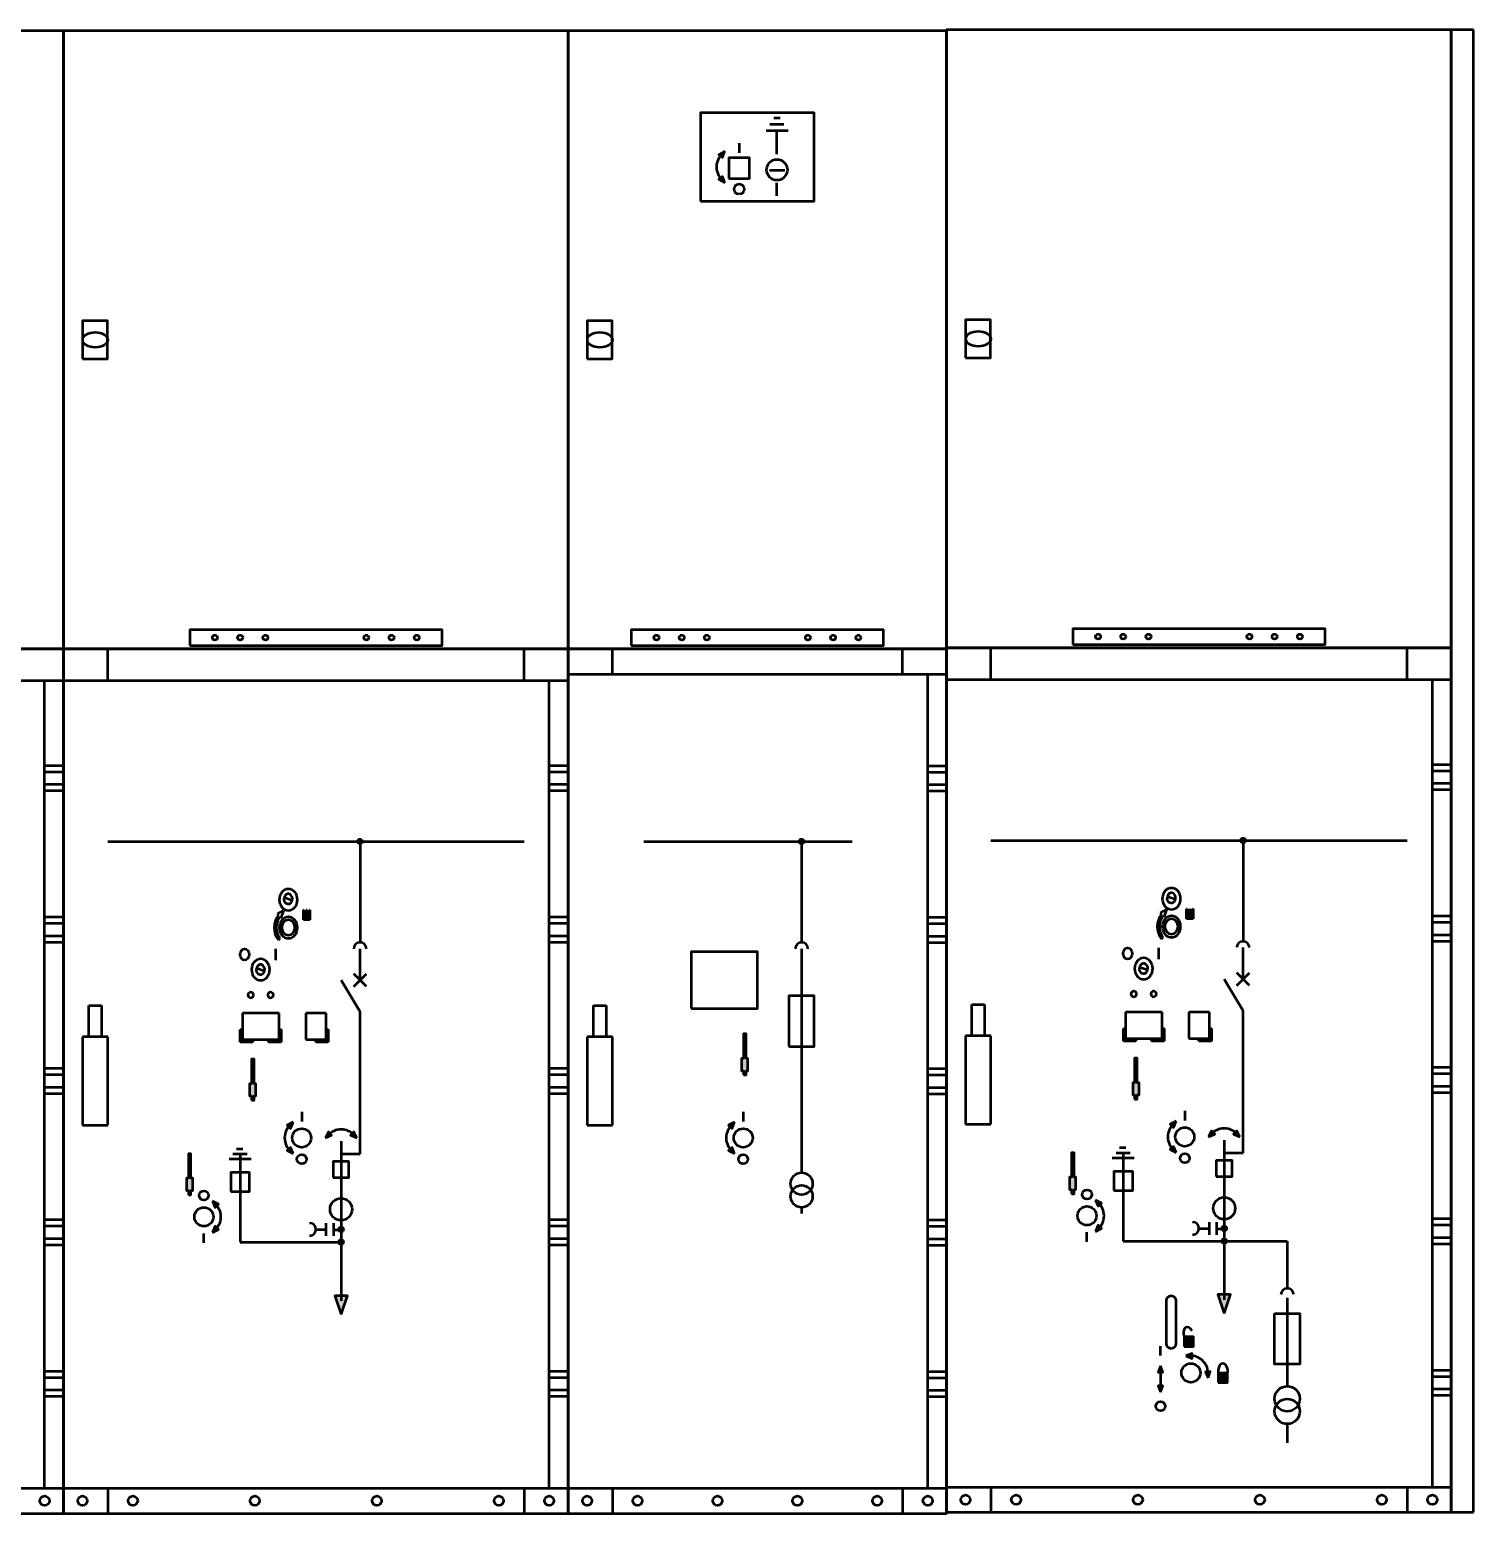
# Model space of a CAD drawing. Header units: millimetres. Extents: x 29247 to 64688, y 20262 to 44025.
# Drawn here: x 38459 to 40748, y 25884 to 28235 of the extents above; entities that cross this region are included whole.
import ezdxf

# ---------------------------------------------------------------- set-up
doc = ezdxf.new("R2010")
doc.units = ezdxf.units.MM
doc.layers.add('ROZVADĚČ VN', color=5, linetype='Continuous', lineweight=50)

msp = doc.modelspace()

# ---------------------------------------------------------------- hatches: boundary and pattern name
at = {"layer": 'ROZVADĚČ VN'}
for points in [[(39551.6, 28037.6), (39557.1, 28032.6), (39561.1, 28042.5)], [(39561.1, 27992.6), (39557.1, 28002.5), (39551.6, 27997.5)], [(39590.7, 26578.6), (39594.7, 26578.6), (39594.7, 26585.1), (39597.7, 26585.1), (39597.7, 26604.6), (39594.7, 26604.6), (39594.7, 26643.6), (39590.7, 26643.6), (39590.7, 26604.6), (39587.7, 26604.6), (39587.7, 26585.1), (39590.7, 26585.1)], [(38807.7, 26564.6), (38807.7, 26545.1), (38810.7, 26545.1), (38810.7, 26538.6), (38814.7, 26538.6), (38814.7, 26545.1), (38817.7, 26545.1), (38817.7, 26564.6), (38814.7, 26564.6), (38814.7, 26603.6), (38810.7, 26603.6), (38810.7, 26564.6)], [(40207.7, 26566.2), (40207.7, 26546.7), (40210.7, 26546.7), (40210.7, 26540.2), (40214.7, 26540.2), (40214.7, 26546.7), (40217.7, 26546.7), (40217.7, 26566.2), (40214.7, 26566.2), (40214.7, 26605.2), (40210.7, 26605.2), (40210.7, 26566.2)], [(38867.1, 26498.7), (38872.6, 26493.6), (38876.6, 26503.6)], [(39567.1, 26498.7), (39572.6, 26493.6), (39576.6, 26503.6)], [(40267.1, 26500.3), (40272.6, 26495.2), (40276.6, 26505.1)], [(38927.8, 26478.8), (38932.6, 26488.4), (38937.7, 26482.8)], [(38967.7, 26482.8), (38977.6, 26478.8), (38972.8, 26488.4)], [(40327.8, 26480.4), (40332.6, 26489.9), (40337.7, 26484.4)], [(40367.7, 26484.4), (40377.6, 26480.4), (40372.8, 26489.9)], [(38876.6, 26453.7), (38872.6, 26463.6), (38867.1, 26458.5)], [(39576.6, 26453.7), (39572.6, 26463.6), (39567.1, 26458.5)], [(40276.6, 26455.3), (40272.6, 26465.2), (40267.1, 26460.1)], [(38710.7, 26388.6), (38714.7, 26388.6), (38714.7, 26395.1), (38717.7, 26395.1), (38717.7, 26414.6), (38714.7, 26414.6), (38714.7, 26453.6), (38710.7, 26453.6), (38710.7, 26414.6), (38707.7, 26414.6), (38707.7, 26395.1), (38710.7, 26395.1)], [(40110.7, 26390.2), (40114.7, 26390.2), (40114.7, 26396.7), (40117.7, 26396.7), (40117.7, 26416.2), (40114.7, 26416.2), (40114.7, 26455.2), (40110.7, 26455.2), (40110.7, 26416.2), (40107.7, 26416.2), (40107.7, 26396.7), (40110.7, 26396.7)], [(38748.8, 26378.6), (38752.8, 26368.6), (38758.3, 26373.7)], [(40148.8, 26380.1), (40152.8, 26370.2), (40158.3, 26375.3)], [(38748.8, 26328.7), (38752.8, 26338.6), (38758.3, 26333.5)], [(40148.8, 26330.3), (40152.8, 26340.2), (40158.3, 26335.1)], [(38942.7, 26228.6), (38952.7, 26198.6), (38962.7, 26228.6)], [(40342.7, 26230.2), (40352.7, 26200.2), (40362.7, 26230.2)], [(40289.2, 26148.2), (40289.2, 26163.2), (40304.2, 26163.2), (40304.2, 26148.2)], [(40291.9, 26133.4), (40301.7, 26129.2), (40302.1, 26136.7)], [(40248, 26107.3), (40251.7, 26117.3), (40255.5, 26107.3)], [(40323, 26108), (40327.2, 26098.2), (40330.5, 26108.3)], [(40343.2, 26090.9), (40343.2, 26105.9), (40358.2, 26105.9), (40358.2, 26090.9)], [(40248, 26085.9), (40251.7, 26075.9), (40255.5, 26085.9)]]:
    msp.add_hatch(color=256, dxfattribs=at).paths.add_polyline_path(points)
h = msp.add_hatch(color=256, dxfattribs=at)
edge = h.paths.add_edge_path()
edge.add_ellipse((38982.7, 26948.6), major_axis=(3.75, 0), ratio=1, start_angle=0, end_angle=360)
h = msp.add_hatch(color=256, dxfattribs=at)
edge = h.paths.add_edge_path()
edge.add_ellipse((39682.7, 26948.6), major_axis=(3.75, 0), ratio=1, start_angle=0, end_angle=360)
h = msp.add_hatch(color=256, dxfattribs=at)
edge = h.paths.add_edge_path()
edge.add_ellipse((40382.7, 26950.2), major_axis=(3.75, 0), ratio=1, start_angle=0, end_angle=360)
h = msp.add_hatch(color=256, dxfattribs=at)
edge = h.paths.add_edge_path()
edge.add_arc((40382.7, 26855.2), 0, 0, 360)
h = msp.add_hatch(color=256, dxfattribs=at)
edge = h.paths.add_edge_path()
edge.add_arc((40547.1, 26855.2), 0, 0, 360)
h = msp.add_hatch(color=256, dxfattribs=at)
edge = h.paths.add_edge_path()
edge.add_arc((38982.7, 26853.6), 0, 0, 360)
h = msp.add_hatch(color=256, dxfattribs=at)
edge = h.paths.add_edge_path()
edge.add_arc((39147.1, 26853.6), 0, 0, 360)
h = msp.add_hatch(color=256, dxfattribs=at)
edge = h.paths.add_edge_path()
edge.add_arc((38952.7, 26479.6), 0, 0, 360)
h = msp.add_hatch(color=256, dxfattribs=at)
edge = h.paths.add_edge_path()
edge.add_arc((40352.7, 26481.2), 0, 0, 360)
h = msp.add_hatch(color=256, dxfattribs=at)
edge = h.paths.add_edge_path()
edge.add_ellipse((40352.7, 26335.2), major_axis=(3.75, 0), ratio=1, start_angle=0, end_angle=360)
h = msp.add_hatch(color=256, dxfattribs=at)
edge = h.paths.add_edge_path()
edge.add_arc((38952.7, 26333.6), 3.75, 0, 360)
h = msp.add_hatch(color=256, dxfattribs=at)
edge = h.paths.add_edge_path()
edge.add_ellipse((38952.7, 26313.6), major_axis=(3.75, 0), ratio=1, start_angle=0, end_angle=360)
h = msp.add_hatch(color=256, dxfattribs=at)
edge = h.paths.add_edge_path()
edge.add_arc((39147.1, 26333.6), 0, 0, 360)
h = msp.add_hatch(color=256, dxfattribs=at)
edge = h.paths.add_edge_path()
edge.add_ellipse((40352.7, 26315.2), major_axis=(3.75, 0), ratio=1, start_angle=0, end_angle=360)
h = msp.add_hatch(color=256, dxfattribs=at)
edge = h.paths.add_edge_path()
edge.add_arc((40521.7, 26315.2), 0, 0, 360)
h = msp.add_hatch(color=256, dxfattribs=at)
edge = h.paths.add_edge_path()
edge.add_arc((40547.1, 26335.2), 0, 0, 360)
h = msp.add_hatch(color=256, dxfattribs=at)
edge = h.paths.add_edge_path()
edge.add_arc((38952.7, 26291.6), 0, 0, 360)
h = msp.add_hatch(color=256, dxfattribs=at)
edge = h.paths.add_edge_path()
edge.add_arc((39121.7, 26313.6), 0, 0, 360)
h = msp.add_hatch(color=256, dxfattribs=at)
edge = h.paths.add_edge_path()
edge.add_arc((40352.7, 26293.2), 0, 0, 360)

# ---------------------------------------------------------------- linework, layer by layer
at = {"layer": 'ROZVADĚČ VN', "linetype": 'Continuous'}
for p, q in [((40747.7, 28235.2), (40712.7, 28235.2)), ((40712.7, 28235.2), (40712.7, 27255.2)), ((40747.7, 27255.2), (40747.7, 28235.2)), ((39632.2, 28085.6), (39654.7, 28085.6)), ((39638.7, 28095.6), (39648.7, 28095.6)), ((39583.7, 28055.1), (39583.7, 28039.9)), ((39626.7, 28075.6), (39661.7, 28075.6)), ((39643.7, 28037.8), (39643.7, 28074.3)), ((39631.7, 28012.6), (39656.4, 28012.6)), ((39643.7, 27971.6), (39643.7, 27992.3)), ((39982.7, 27205.2), (39982.7, 27255.2)), ((40642.7, 27205.2), (40642.7, 27255.2)), ((40712.7, 27255.2), (40712.7, 25885.2)), ((40747.7, 25885.2), (40747.7, 27255.2)), ((38582.7, 27203.6), (38582.7, 27253.6)), ((39242.7, 27203.6), (39242.7, 27253.6)), ((39382.7, 27213.6), (39382.7, 27253.6)), ((39842.7, 27213.6), (39842.7, 27253.6)), ((39312.7, 27213.6), (39912.7, 27213.6)), ((39882.7, 25923.6), (39882.7, 27213.6)), ((37712.7, 27203.6), (38512.7, 27203.6)), ((38482.7, 25923.6), (38482.7, 27203.6)), ((38512.7, 27203.6), (39312.7, 27203.6)), ((39282.7, 25923.6), (39282.7, 27203.6)), ((39912.7, 27205.2), (40712.7, 27205.2)), ((40682.7, 25925.2), (40682.7, 27205.2)), ((38512.7, 27068.6), (38482.7, 27068.6)), ((39312.7, 27068.6), (39282.7, 27068.6)), ((39882.7, 27068.6), (39912.7, 27068.6)), ((40712.7, 27070.2), (40682.7, 27070.2)), ((38512.7, 27058.6), (38482.7, 27058.6)), ((39312.7, 27058.6), (39282.7, 27058.6)), ((39882.7, 27058.6), (39912.7, 27058.6)), ((40712.7, 27060.2), (40682.7, 27060.2)), ((38512.7, 27038.6), (38482.7, 27038.6)), ((38512.7, 27028.6), (38482.7, 27028.6)), ((39312.7, 27038.6), (39282.7, 27038.6)), ((39312.7, 27028.6), (39282.7, 27028.6)), ((39882.7, 27038.6), (39912.7, 27038.6)), ((39882.7, 27028.6), (39912.7, 27028.6)), ((40712.7, 27040.2), (40682.7, 27040.2)), ((40712.7, 27030.2), (40682.7, 27030.2)), ((39982.7, 26950.2), (40642.7, 26950.2)), ((40382.7, 26950.2), (40382.7, 26790.2)), ((38582.7, 26948.6), (39242.7, 26948.6)), ((38982.7, 26948.6), (38982.7, 26788.6)), ((39432.7, 26948.6), (39762.7, 26948.6)), ((39682.7, 26948.6), (39682.7, 26788.6)), ((38862.8, 26859.6), (38875.3, 26855.4)), ((40262.8, 26861.2), (40275.3, 26857)), ((38851.6, 26834), (38861.2, 26839)), ((38853.3, 26831.9), (38851.6, 26834)), ((38861.2, 26839), (38857.2, 26827)), ((38893, 26840.1), (38893.8, 26840.1)), ((38893, 26824.1), (38893, 26840.1)), ((38893.8, 26840.1), (38893.8, 26825.1)), ((38898, 26836.5), (38894.2, 26835.2)), ((38894.2, 26835.2), (38900.6, 26833.1)), ((38900.6, 26833.1), (38894.2, 26830.9)), ((38895.7, 26835.2), (38898.4, 26836.1)), ((38902.1, 26833.1), (38895.7, 26835.2)), ((38895.7, 26830.9), (38902.1, 26833.1)), ((38898, 26836.5), (38898, 26840.1)), ((38898.4, 26840.1), (38898, 26840.1)), ((38898.4, 26836.1), (38898.4, 26840.1)), ((38902.5, 26840.1), (38903.3, 26840.1)), ((38902.5, 26825.1), (38902.5, 26840.1)), ((38903.3, 26840.1), (38903.3, 26824.1)), ((40251.6, 26835.6), (40261.2, 26840.6)), ((40253.3, 26833.5), (40251.6, 26835.6)), ((40261.2, 26840.6), (40257.2, 26828.5)), ((40293, 26841.7), (40293.8, 26841.7)), ((40293, 26825.7), (40293, 26841.7)), ((40293.8, 26841.7), (40293.8, 26826.7)), ((40298, 26838.1), (40294.2, 26836.8)), ((40294.2, 26836.8), (40300.6, 26834.6)), ((40300.6, 26834.6), (40294.2, 26832.5)), ((40294.2, 26832.5), (40300.6, 26830.3)), ((40295.7, 26836.8), (40298.4, 26837.7)), ((40302.1, 26834.6), (40295.7, 26836.8)), ((40295.7, 26832.5), (40302.1, 26834.6)), ((40302.1, 26830.3), (40295.7, 26832.5)), ((40298, 26838.1), (40298, 26841.7)), ((40298.4, 26841.7), (40298, 26841.7)), ((40298.4, 26837.7), (40298.4, 26841.7)), ((40302.5, 26841.7), (40303.3, 26841.7)), ((40302.5, 26826.7), (40302.5, 26841.7)), ((40303.3, 26841.7), (40303.3, 26825.7)), ((38512.7, 26828.6), (38482.7, 26828.6)), ((38512.7, 26818.6), (38482.7, 26818.6)), ((38857.2, 26827), (38855.6, 26829.1)), ((38903.3, 26824.1), (38893, 26824.1)), ((38898.5, 26825.1), (38893.8, 26825.1)), ((38894.2, 26830.9), (38900.6, 26828.7)), ((38900.6, 26828.7), (38894.2, 26826.6)), ((38894.2, 26826.6), (38898.5, 26825.1)), ((38902.1, 26828.7), (38895.7, 26830.9)), ((38895.7, 26826.6), (38902.1, 26828.7)), ((38900.1, 26825.1), (38895.7, 26826.6)), ((38902.5, 26825.1), (38900.1, 26825.1)), ((39312.7, 26828.6), (39282.7, 26828.6)), ((39312.7, 26818.6), (39282.7, 26818.6)), ((39882.7, 26828.6), (39912.7, 26828.6)), ((39882.7, 26818.6), (39912.7, 26818.6)), ((40257.2, 26828.5), (40255.6, 26830.7)), ((40303.3, 26825.7), (40293, 26825.7)), ((40298.5, 26826.7), (40293.8, 26826.7)), ((40300.6, 26830.3), (40294.2, 26828.2)), ((40294.2, 26828.2), (40298.5, 26826.7)), ((40295.7, 26828.2), (40302.1, 26830.3)), ((40300.1, 26826.7), (40295.7, 26828.2)), ((40302.5, 26826.7), (40300.1, 26826.7)), ((40712.7, 26830.2), (40682.7, 26830.2)), ((40712.7, 26820.2), (40682.7, 26820.2)), ((38512.7, 26798.6), (38482.7, 26798.6)), ((38512.7, 26788.6), (38482.7, 26788.6)), ((38855.6, 26795.1), (38853.3, 26792.3)), ((39312.7, 26798.6), (39282.7, 26798.6)), ((39312.7, 26788.6), (39282.7, 26788.6)), ((39882.7, 26798.6), (39912.7, 26798.6)), ((39882.7, 26788.6), (39912.7, 26788.6)), ((40255.6, 26796.7), (40253.3, 26793.9)), ((40712.7, 26800.2), (40682.7, 26800.2)), ((40712.7, 26790.2), (40682.7, 26790.2)), ((38849, 26760.4), (38849, 26778.4)), ((38982.7, 26728.6), (38982.7, 26778.6)), ((39682.7, 26778.6), (39682.7, 26423.6)), ((40249, 26762), (40249, 26780)), ((40382.7, 26730.2), (40382.7, 26780.2)), ((38818.9, 26747.6), (38831.4, 26743.4)), ((38972.7, 26718.6), (38992.7, 26738.6)), ((38992.7, 26718.6), (38972.7, 26738.6)), ((40218.9, 26749.2), (40231.4, 26745)), ((40372.7, 26720.2), (40392.7, 26740.2)), ((40392.7, 26720.2), (40372.7, 26740.2)), ((38982.7, 26678.6), (38952.7, 26728.6)), ((40382.7, 26680.2), (40352.7, 26730.2)), ((38552.7, 26638.6), (38552.7, 26688.6)), ((38552.7, 26688.6), (38572.7, 26688.6)), ((38572.7, 26688.6), (38572.7, 26638.6)), ((38796.2, 26676.6), (38796.2, 26634.6)), ((38854.3, 26676.6), (38796.2, 26676.6)), ((38854.3, 26634.6), (38854.3, 26676.6)), ((38896.6, 26676.6), (38896.6, 26634.6)), ((38929.2, 26676.6), (38896.6, 26676.6)), ((38929.2, 26634.6), (38929.2, 26676.6)), ((38982.7, 26453.6), (38982.7, 26678.6)), ((39352.7, 26688.6), (39372.7, 26688.6)), ((39352.7, 26638.6), (39352.7, 26688.6)), ((39372.7, 26688.6), (39372.7, 26638.6)), ((39952.7, 26640.2), (39952.7, 26690.2)), ((39952.7, 26690.2), (39972.7, 26690.2)), ((39972.7, 26690.2), (39972.7, 26640.2)), ((40196.2, 26678.2), (40196.2, 26636.2)), ((40254.3, 26678.2), (40196.2, 26678.2)), ((40254.3, 26636.2), (40254.3, 26678.2)), ((40296.6, 26678.2), (40296.6, 26636.2)), ((40329.2, 26678.2), (40296.6, 26678.2)), ((40329.2, 26636.2), (40329.2, 26678.2)), ((40382.7, 26455.2), (40382.7, 26680.2)), ((38792.9, 26650.6), (38796.1, 26650.6)), ((38792.9, 26630.6), (38792.9, 26650.6)), ((38796.1, 26650.6), (38796.1, 26634.6)), ((38854.3, 26650.6), (38857.5, 26650.6)), ((38854.3, 26634.6), (38854.3, 26650.6)), ((38857.5, 26650.6), (38857.5, 26630.6)), ((38929.2, 26650.6), (38932.4, 26650.6)), ((38929.2, 26634.6), (38929.2, 26650.6)), ((38929.2, 26647.5), (38931.7, 26650.6)), ((38932.4, 26640.2), (38929.2, 26644.2)), ((38932.4, 26649.6), (38931.7, 26650.6)), ((38932.4, 26650.6), (38932.4, 26630.6)), ((40192.9, 26652.2), (40196.1, 26652.2)), ((40192.9, 26632.2), (40192.9, 26652.2)), ((40196.1, 26652.2), (40196.1, 26636.2)), ((40254.3, 26652.2), (40257.5, 26652.2)), ((40254.3, 26636.2), (40254.3, 26652.2)), ((40257.5, 26652.2), (40257.5, 26632.2)), ((40329.2, 26652.2), (40332.4, 26652.2)), ((40329.2, 26636.2), (40329.2, 26652.2)), ((40329.2, 26649.1), (40331.7, 26652.2)), ((40332.4, 26641.8), (40329.2, 26645.8)), ((40329.2, 26639.7), (40332.4, 26643.7)), ((40332.4, 26651.2), (40331.7, 26652.2)), ((40332.4, 26652.2), (40332.4, 26632.2)), ((38582.7, 26638.6), (38542.7, 26638.6)), ((38542.7, 26638.6), (38542.7, 26498.6)), ((38582.7, 26498.6), (38582.7, 26638.6)), ((38812.8, 26630.6), (38792.9, 26630.6)), ((38796.1, 26634.6), (38812.8, 26634.6)), ((38796.2, 26634.6), (38854.3, 26634.6)), ((38812.8, 26634.6), (38812.8, 26630.6)), ((38837.6, 26630.6), (38837.6, 26634.6)), ((38837.6, 26634.6), (38854.3, 26634.6)), ((38857.5, 26630.6), (38837.6, 26630.6)), ((38896.6, 26634.6), (38929.2, 26634.6)), ((38912.5, 26630.6), (38912.5, 26634.6)), ((38912.5, 26634.6), (38929.2, 26634.6)), ((38932.4, 26630.6), (38912.5, 26630.6)), ((38917.5, 26630.6), (38914.4, 26634.6)), ((38915.7, 26630.6), (38918.9, 26634.6)), ((38925.1, 26630.6), (38921.9, 26634.6)), ((38923.2, 26630.6), (38926.4, 26634.6)), ((38929.2, 26638.1), (38932.4, 26642.1)), ((38932.4, 26630.8), (38929.2, 26634.8)), ((38930.7, 26630.6), (38932.4, 26632.7)), ((39342.7, 26638.6), (39342.7, 26498.6)), ((39382.7, 26638.6), (39342.7, 26638.6)), ((39382.7, 26498.6), (39382.7, 26638.6)), ((39942.7, 26640.2), (39942.7, 26500.2)), ((39982.7, 26640.2), (39942.7, 26640.2)), ((39982.7, 26500.2), (39982.7, 26640.2)), ((40212.8, 26632.2), (40192.9, 26632.2)), ((40196.1, 26636.2), (40212.8, 26636.2)), ((40196.2, 26636.2), (40254.3, 26636.2)), ((40212.8, 26636.2), (40212.8, 26632.2)), ((40237.6, 26632.2), (40237.6, 26636.2)), ((40237.6, 26636.2), (40254.3, 26636.2)), ((40257.5, 26632.2), (40237.6, 26632.2)), ((40296.6, 26636.2), (40329.2, 26636.2)), ((40312.5, 26632.2), (40312.5, 26636.2)), ((40312.5, 26636.2), (40329.2, 26636.2)), ((40332.4, 26632.2), (40312.5, 26632.2)), ((40317.5, 26632.2), (40314.4, 26636.2)), ((40315.7, 26632.2), (40318.9, 26636.2)), ((40325.1, 26632.2), (40321.9, 26636.2)), ((40323.2, 26632.2), (40326.4, 26636.2)), ((40332.4, 26632.3), (40329.2, 26636.3)), ((40330.7, 26632.2), (40332.4, 26634.3)), ((38512.7, 26588.6), (38482.7, 26588.6)), ((38512.7, 26578.6), (38482.7, 26578.6)), ((39312.7, 26588.6), (39282.7, 26588.6)), ((39312.7, 26578.6), (39282.7, 26578.6)), ((39882.7, 26588.6), (39912.7, 26588.6)), ((39882.7, 26578.6), (39912.7, 26578.6)), ((40712.7, 26590.2), (40682.7, 26590.2)), ((40712.7, 26580.2), (40682.7, 26580.2)), ((38512.7, 26558.6), (38482.7, 26558.6)), ((39312.7, 26558.6), (39282.7, 26558.6)), ((39882.7, 26558.6), (39912.7, 26558.6)), ((40712.7, 26560.2), (40682.7, 26560.2)), ((40712.7, 26550.2), (40682.7, 26550.2)), ((38512.7, 26548.6), (38482.7, 26548.6)), ((39312.7, 26548.6), (39282.7, 26548.6)), ((39882.7, 26548.6), (39912.7, 26548.6)), ((38890.2, 26519.9), (38890.2, 26504.9)), ((39590.2, 26519.9), (39590.2, 26504.9)), ((40290.2, 26521.5), (40290.2, 26506.5)), ((38542.7, 26498.6), (38582.7, 26498.6)), ((39342.7, 26498.6), (39382.7, 26498.6)), ((39942.7, 26500.2), (39982.7, 26500.2)), ((38786.7, 26461.6), (38796.7, 26461.6)), ((38952.7, 26473.6), (38952.7, 26363.6)), ((40186.7, 26463.2), (40196.7, 26463.2)), ((40352.7, 26475.2), (40352.7, 26365.2)), ((38775.2, 26445.6), (38810.2, 26445.6)), ((38781.2, 26453.6), (38803.7, 26453.6)), ((38792.7, 26453.6), (38792.7, 26313.6)), ((38952.7, 26453.6), (38982.7, 26453.6)), ((40175.2, 26447.2), (40210.2, 26447.2)), ((40181.2, 26455.2), (40203.7, 26455.2)), ((40192.7, 26455.2), (40192.7, 26315.2)), ((40352.7, 26455.2), (40382.7, 26455.2)), ((38952.7, 26390.6), (38952.7, 26220.6)), ((40352.7, 26392.2), (40352.7, 26222.2)), ((39682.7, 26368.6), (39682.7, 26358.6)), ((38512.7, 26348.6), (38482.7, 26348.6)), ((38512.7, 26338.6), (38482.7, 26338.6)), ((38928.7, 26343.6), (38928.7, 26323.6)), ((38940.7, 26343.6), (38940.7, 26323.6)), ((39312.7, 26348.6), (39282.7, 26348.6)), ((39312.7, 26338.6), (39282.7, 26338.6)), ((39882.7, 26348.6), (39912.7, 26348.6)), ((39882.7, 26338.6), (39912.7, 26338.6)), ((40328.7, 26345.2), (40328.7, 26325.2)), ((40340.7, 26345.2), (40340.7, 26325.2)), ((40712.7, 26350.2), (40682.7, 26350.2)), ((40712.7, 26340.2), (40682.7, 26340.2)), ((38512.7, 26318.6), (38482.7, 26318.6)), ((38735.2, 26312.4), (38735.2, 26327.4)), ((38912.7, 26333.6), (38928.7, 26333.6)), ((38940.7, 26333.1), (38952.7, 26333.1)), ((39312.7, 26318.6), (39282.7, 26318.6)), ((39882.7, 26318.6), (39912.7, 26318.6)), ((40135.2, 26314), (40135.2, 26329)), ((40192.7, 26315.2), (40352.7, 26315.2)), ((40312.7, 26335.2), (40328.7, 26335.2)), ((40340.7, 26334.7), (40352.7, 26334.7)), ((40352.7, 26315.2), (40452.7, 26315.2)), ((40452.7, 26315.2), (40452.7, 26240.2)), ((40712.7, 26320.2), (40682.7, 26320.2)), ((38512.7, 26308.6), (38482.7, 26308.6)), ((38792.7, 26313.6), (38952.7, 26313.6)), ((39312.7, 26308.6), (39282.7, 26308.6)), ((39882.7, 26308.6), (39912.7, 26308.6)), ((40712.7, 26310.2), (40682.7, 26310.2)), ((40452.7, 26225.2), (40452.7, 26085.2)), ((40251.7, 26133.7), (40251.7, 26148.7)), ((38512.7, 26108.6), (38482.7, 26108.6)), ((39312.7, 26108.6), (39282.7, 26108.6)), ((39882.7, 26108.6), (39912.7, 26108.6)), ((40251.7, 26117.3), (40251.7, 26075.9)), ((40712.7, 26110.2), (40682.7, 26110.2)), ((38512.7, 26098.6), (38482.7, 26098.6)), ((39312.7, 26098.6), (39282.7, 26098.6)), ((39882.7, 26098.6), (39912.7, 26098.6)), ((40712.7, 26100.2), (40682.7, 26100.2)), ((40712.7, 26080.2), (40682.7, 26080.2)), ((38512.7, 26078.6), (38482.7, 26078.6)), ((38512.7, 26068.6), (38482.7, 26068.6)), ((39312.7, 26078.6), (39282.7, 26078.6)), ((39312.7, 26068.6), (39282.7, 26068.6)), ((39882.7, 26078.6), (39912.7, 26078.6)), ((39882.7, 26068.6), (39912.7, 26068.6)), ((40712.7, 26070.2), (40682.7, 26070.2)), ((40452.7, 26025.2), (40452.7, 25995.2)), ((37712.7, 25923.6), (38512.7, 25923.6)), ((38512.7, 25923.6), (39312.7, 25923.6)), ((38582.7, 25923.6), (38582.7, 25883.6)), ((39242.7, 25923.6), (39242.7, 25883.6)), ((39312.7, 25923.6), (39912.7, 25923.6)), ((39382.7, 25923.6), (39382.7, 25883.6)), ((39842.7, 25923.6), (39842.7, 25883.6)), ((39912.7, 25925.2), (40712.7, 25925.2)), ((39982.7, 25925.2), (39982.7, 25885.2)), ((40642.7, 25925.2), (40642.7, 25885.2)), ((40712.7, 25885.2), (40747.7, 25885.2))]:
    msp.add_line(p, q, dxfattribs=at)
for points in [[(37712.7, 27253.6), (38512.7, 27253.6), (38512.7, 28233.6), (37712.7, 28233.6)], [(38512.7, 27253.6), (38512.7, 28233.6)], [(38512.7, 27253.6), (38512.7, 28233.6)], [(38512.7, 27253.6), (39312.7, 27253.6), (39312.7, 28233.6), (38512.7, 28233.6)], [(39312.7, 27253.6), (39312.7, 28233.6)], [(39312.7, 27253.6), (39312.7, 28233.6)], [(39312.7, 27253.6), (39912.7, 27253.6), (39912.7, 28233.6), (39312.7, 28233.6)], [(39312.7, 27253.6), (39312.7, 28233.6)], [(39912.7, 27255.2), (39912.7, 28235.2)], [(39912.7, 27255.2), (40712.7, 27255.2), (40712.7, 28235.2), (39912.7, 28235.2)], [(39912.7, 27253.6), (39912.7, 28233.6)], [(39522.7, 27963.6), (39702.7, 27963.6), (39702.7, 28103.6), (39522.7, 28103.6)], [(39561.1, 28042.5), (39551.6, 28037.6), (39557.1, 28032.6)], [(39567.4, 27999.4), (39600.1, 27999.4), (39600.1, 28032.1), (39567.4, 28032.1)], [(39561.1, 27992.6), (39557.1, 28002.5), (39551.6, 27997.5)], [(38542.7, 27713.6), (38582.3, 27713.6), (38582.3, 27773.6), (38542.7, 27773.6)], [(39342.7, 27713.6), (39382.3, 27713.6), (39382.3, 27773.6), (39342.7, 27773.6)], [(39942.7, 27715.2), (39982.3, 27715.2), (39982.3, 27775.2), (39942.7, 27775.2)], [(38712.7, 27259.1), (39112.7, 27259.1), (39112.7, 27284.1), (38712.7, 27284.1)], [(39412.7, 27259.1), (39812.7, 27259.1), (39812.7, 27284.1), (39412.7, 27284.1)], [(40112.7, 27260.7), (40512.7, 27260.7), (40512.7, 27285.7), (40112.7, 27285.7)], [(39912.7, 25885.2), (39912.7, 27255.2)], [(39912.7, 25885.2), (40712.7, 25885.2), (40712.7, 27255.2), (39912.7, 27255.2)], [(37712.7, 25883.6), (38512.7, 25883.6), (38512.7, 27253.6), (37712.7, 27253.6)], [(38512.7, 25883.6), (38512.7, 27253.6)], [(38512.7, 25883.6), (38512.7, 27253.6)], [(38512.7, 25883.6), (39312.7, 25883.6), (39312.7, 27253.6), (38512.7, 27253.6)], [(39312.7, 25883.6), (39312.7, 27253.6)], [(39312.7, 25883.6), (39312.7, 27253.6)], [(39312.7, 25883.6), (39912.7, 25883.6), (39912.7, 27253.6), (39312.7, 27253.6)], [(39312.7, 25883.6), (39312.7, 27253.6)], [(39912.7, 25883.6), (39912.7, 27253.6)], [(39507.7, 26683.6), (39612.7, 26683.6), (39612.7, 26773.6), (39507.7, 26773.6)], [(39662.7, 26623.6), (39702.7, 26623.6), (39702.7, 26703.6), (39662.7, 26703.6)], [(39590.7, 26578.6), (39594.7, 26578.6), (39594.7, 26585.1), (39597.7, 26585.1), (39597.7, 26604.6), (39594.7, 26604.6), (39594.7, 26643.6), (39590.7, 26643.6), (39590.7, 26604.6), (39587.7, 26604.6), (39587.7, 26585.1), (39590.7, 26585.1)], [(38810.7, 26538.6), (38814.7, 26538.6), (38814.7, 26545.1), (38817.7, 26545.1), (38817.7, 26564.6), (38814.7, 26564.6), (38814.7, 26603.6), (38810.7, 26603.6), (38810.7, 26564.6), (38807.7, 26564.6), (38807.7, 26545.1), (38810.7, 26545.1)], [(40210.7, 26540.2), (40214.7, 26540.2), (40214.7, 26546.7), (40217.7, 26546.7), (40217.7, 26566.2), (40214.7, 26566.2), (40214.7, 26605.2), (40210.7, 26605.2), (40210.7, 26566.2), (40207.7, 26566.2), (40207.7, 26546.7), (40210.7, 26546.7)], [(38876.6, 26503.6), (38867.1, 26498.7), (38872.6, 26493.6)], [(39576.6, 26503.6), (39567.1, 26498.7), (39572.6, 26493.6)], [(40276.6, 26505.1), (40267.1, 26500.3), (40272.6, 26495.2)], [(38927.8, 26478.8), (38937.7, 26482.8), (38932.6, 26488.4)], [(38977.6, 26478.8), (38972.8, 26488.4), (38967.7, 26482.8)], [(40327.8, 26480.4), (40337.7, 26484.4), (40332.6, 26489.9)], [(40377.6, 26480.4), (40372.8, 26489.9), (40367.7, 26484.4)], [(38876.6, 26453.7), (38872.6, 26463.6), (38867.1, 26458.5)], [(39576.6, 26453.7), (39572.6, 26463.6), (39567.1, 26458.5)], [(40276.6, 26455.3), (40272.6, 26465.2), (40267.1, 26460.1)], [(38710.7, 26388.6), (38714.7, 26388.6), (38714.7, 26395.1), (38717.7, 26395.1), (38717.7, 26414.6), (38714.7, 26414.6), (38714.7, 26453.6), (38710.7, 26453.6), (38710.7, 26414.6), (38707.7, 26414.6), (38707.7, 26395.1), (38710.7, 26395.1)], [(38940.2, 26416.1), (38965.2, 26416.1), (38965.2, 26441.1), (38940.2, 26441.1)], [(40110.7, 26390.2), (40114.7, 26390.2), (40114.7, 26396.7), (40117.7, 26396.7), (40117.7, 26416.2), (40114.7, 26416.2), (40114.7, 26455.2), (40110.7, 26455.2), (40110.7, 26416.2), (40107.7, 26416.2), (40107.7, 26396.7), (40110.7, 26396.7)], [(40340.2, 26417.7), (40365.2, 26417.7), (40365.2, 26442.7), (40340.2, 26442.7)], [(38777.7, 26393.6), (38807.7, 26393.6), (38807.7, 26423.6), (38777.7, 26423.6)], [(40177.7, 26395.2), (40207.7, 26395.2), (40207.7, 26425.2), (40177.7, 26425.2)], [(38748.8, 26378.6), (38752.8, 26368.6), (38758.3, 26373.7)], [(40148.8, 26380.1), (40152.8, 26370.2), (40158.3, 26375.3)], [(38748.8, 26328.7), (38758.3, 26333.5), (38752.8, 26338.6)], [(40148.8, 26330.3), (40158.3, 26335.1), (40152.8, 26340.2)], [(38952.7, 26198.6), (38962.7, 26228.6), (38942.7, 26228.6)], [(40352.7, 26200.2), (40362.7, 26230.2), (40342.7, 26230.2)], [(40432.7, 26200.2), (40472.7, 26200.2), (40472.7, 26120.2), (40432.7, 26120.2)], [(40289.2, 26148.2), (40304.2, 26148.2), (40304.2, 26163.2), (40289.2, 26163.2)], [(40291.9, 26133.4), (40301.7, 26129.2), (40302.1, 26136.7)], [(40251.7, 26117.3), (40248, 26107.3), (40255.5, 26107.3)], [(40327.2, 26098.2), (40330.5, 26108.3), (40323, 26108)], [(40343.2, 26090.9), (40358.2, 26090.9), (40358.2, 26105.9), (40343.2, 26105.9)], [(40251.7, 26075.9), (40255.5, 26085.9), (40248, 26085.9)]]:
    msp.add_lwpolyline(points, close=True, dxfattribs=at)
for points in [[(38792.9, 26645.9), (38796.1, 26649.9), (38796.1, 26649.9)], [(38796.1, 26641.9), (38792.9, 26645.9), (38792.9, 26645.9)], [(38854.3, 26647.5), (38856.8, 26650.6), (38856.8, 26650.6)], [(38857.5, 26640.2), (38854.3, 26644.2), (38854.3, 26644.2)], [(38857.5, 26649.6), (38856.8, 26650.6), (38856.8, 26650.6)], [(40192.9, 26647.5), (40196.1, 26651.5), (40196.1, 26651.5)], [(40196.1, 26643.5), (40192.9, 26647.5), (40192.9, 26647.5)], [(40254.3, 26649.1), (40256.8, 26652.2), (40256.8, 26652.2)], [(40257.5, 26641.8), (40254.3, 26645.8), (40254.3, 26645.8)], [(40254.3, 26639.7), (40257.5, 26643.7), (40257.5, 26643.7)], [(40257.5, 26651.2), (40256.8, 26652.2), (40256.8, 26652.2)], [(38792.9, 26636.4), (38796.1, 26640.4), (38796.1, 26640.4)], [(38797.6, 26630.6), (38792.9, 26636.4), (38792.9, 26636.4)], [(38795.7, 26630.6), (38798.9, 26634.6), (38798.9, 26634.6)], [(38805.1, 26630.6), (38801.9, 26634.6), (38801.9, 26634.6)], [(38803.3, 26630.6), (38806.4, 26634.6), (38806.4, 26634.6)], [(38812.6, 26630.6), (38809.4, 26634.6), (38809.4, 26634.6)], [(38810.8, 26630.6), (38812.8, 26633.2), (38812.8, 26633.2)], [(38842.6, 26630.6), (38839.5, 26634.6), (38839.5, 26634.6)], [(38840.8, 26630.6), (38844, 26634.6), (38844, 26634.6)], [(38850.2, 26630.6), (38847, 26634.6), (38847, 26634.6)], [(38848.3, 26630.6), (38851.5, 26634.6), (38851.5, 26634.6)], [(38854.3, 26638.1), (38857.5, 26642.1), (38857.5, 26642.1)], [(38857.5, 26630.8), (38854.3, 26634.8), (38854.3, 26634.8)], [(38855.8, 26630.6), (38857.5, 26632.7), (38857.5, 26632.7)], [(40192.9, 26638), (40196.1, 26642), (40196.1, 26642)], [(40197.6, 26632.2), (40192.9, 26638), (40192.9, 26638)], [(40195.7, 26632.2), (40198.9, 26636.2), (40198.9, 26636.2)], [(40205.1, 26632.2), (40201.9, 26636.2), (40201.9, 26636.2)], [(40203.3, 26632.2), (40206.4, 26636.2), (40206.4, 26636.2)], [(40212.6, 26632.2), (40209.4, 26636.2), (40209.4, 26636.2)], [(40210.8, 26632.2), (40212.8, 26634.7), (40212.8, 26634.7)], [(40242.6, 26632.2), (40239.5, 26636.2), (40239.5, 26636.2)], [(40240.8, 26632.2), (40244, 26636.2), (40244, 26636.2)], [(40250.2, 26632.2), (40247, 26636.2), (40247, 26636.2)], [(40248.3, 26632.2), (40251.5, 26636.2), (40251.5, 26636.2)], [(40257.5, 26632.3), (40254.3, 26636.3), (40254.3, 26636.3)], [(40255.8, 26632.2), (40257.5, 26634.3), (40257.5, 26634.3)]]:
    msp.add_lwpolyline(points, dxfattribs=at)
msp.add_lwpolyline([(40268.7, 26145.1, 0.414214), (40276.7, 26153.1), (40276.7, 26220.1, 0.414214), (40268.7, 26228.1, 0.414214), (40260.7, 26220.1), (40260.7, 26153.1, 0.414214)], format="xyb", close=True, dxfattribs=at)
for centre, radius in [((38912.7, 28033.6), 0), ((38912.7, 28033.6), 0), ((40312.7, 28035.2), 0), ((40312.7, 28035.2), 0), ((39643.7, 28013.1), 16.5), ((38752.7, 27271.6), 4), ((38792.7, 27271.6), 4), ((38832.7, 27271.6), 4), ((38992.7, 27271.6), 4), ((39032.7, 27271.6), 4), ((39072.7, 27271.6), 4), ((39452.7, 27271.6), 4), ((39492.7, 27271.6), 4), ((39532.7, 27271.6), 4), ((39692.7, 27271.6), 4), ((39732.7, 27271.6), 4), ((39772.7, 27271.6), 4), ((40152.7, 27273.2), 4), ((40192.7, 27273.2), 4), ((40232.7, 27273.2), 4), ((40392.7, 27273.2), 4), ((40432.7, 27273.2), 4), ((40472.7, 27273.2), 4), ((38982.7, 26948.6), 3.75), ((39682.7, 26948.6), 3.75), ((40382.7, 26950.2), 3.75), ((40382.7, 26855.2), 0), ((40547.1, 26855.2), 0), ((38982.7, 26853.6), 0), ((39147.1, 26853.6), 0), ((38890.2, 26478.6), 15), ((38952.7, 26479.6), 0), ((38952.7, 26479.6), 0), ((39590.2, 26478.6), 15), ((40290.2, 26480.2), 15), ((40352.7, 26481.2), 0), ((40352.7, 26481.2), 0), ((38890.2, 26444.9), 7.5), ((39590.2, 26444.9), 7.5), ((40290.2, 26446.5), 7.5), ((39682.7, 26406.1), 17.5), ((38735.2, 26387.4), 7.5), ((39682.7, 26386.1), 17.5), ((40135.2, 26389), 7.5), ((38735.2, 26353.6), 15), ((38952.7, 26365.6), 17.5), ((40135.2, 26355.2), 15), ((40352.7, 26367.2), 17.5), ((40352.7, 26335.2), 3.75), ((38952.7, 26333.6), 3.75), ((38952.7, 26313.6), 3.75), ((39147.1, 26333.6), 0), ((40352.7, 26315.2), 3.75), ((40521.7, 26315.2), 0), ((40547.1, 26335.2), 0), ((38952.7, 26291.6), 0), ((38952.7, 26291.6), 0), ((38952.7, 26291.6), 0), ((38952.7, 26291.6), 0), ((39104.7, 26293.6), 0), ((39121.7, 26313.6), 0), ((40352.7, 26293.2), 0), ((40352.7, 26293.2), 0), ((40352.7, 26293.2), 0), ((40352.7, 26293.2), 0), ((40504.7, 26295.2), 0), ((39104.7, 26273.6), 0), ((40504.7, 26275.2), 0), ((40299.9, 26106.2), 15), ((40452.7, 26065.2), 20), ((40251.7, 26053.4), 7.5), ((40452.7, 26045.2), 20), ((38482.7, 25903.6), 7.5), ((38542.7, 25903.6), 7.5), ((38622.7, 25903.6), 7.5), ((38816, 25903.6), 7.5), ((39009.4, 25903.6), 7.5), ((39202.7, 25903.6), 7.5), ((39282.7, 25903.6), 7.5), ((39342.7, 25903.6), 7.5), ((39422.7, 25903.6), 7.5), ((39549.4, 25903.6), 7.5), ((39676, 25903.6), 7.5), ((39802.7, 25903.6), 7.5), ((39882.7, 25903.6), 7.5), ((39942.7, 25905.2), 7.5), ((40022.7, 25905.2), 7.5), ((40216, 25905.2), 7.5), ((40409.4, 25905.2), 7.5), ((40602.7, 25905.2), 7.5), ((40682.7, 25905.2), 7.5)]:
    msp.add_circle(centre, radius, dxfattribs=at)
for centre, radius, start, end in [((39575.3, 28017.6), 27.6, 129.5978, 230.4022), ((38868.7, 26856.3), 6.71, 150.1813, 352.6402), ((38869.3, 26859.1), 6.45, 76.752, 175.1088), ((38867.1, 26857.7), 8.48, 344.6131, 64.7888), ((40268.7, 26857.9), 6.71, 150.1813, 352.6402), ((40269.3, 26860.6), 6.45, 76.752, 175.1088), ((40267.1, 26859.3), 8.48, 344.6131, 64.7888), ((38880, 26812.1), 33.3, 143.4743, 216.5257), ((40280, 26813.7), 33.3, 143.4743, 216.5257), ((38878.5, 26812.1), 28.5, 143.4743, 216.5257), ((40278.5, 26813.7), 28.5, 143.4743, 216.5257), ((38982.7, 26778.6), 10, 0, 180), ((39682.7, 26778.6), 10, 0, 180), ((40382.7, 26780.2), 10, 0, 180), ((38824.7, 26744.3), 6.71, 150.1813, 352.6402), ((38825.3, 26747.1), 6.45, 76.752, 175.1088), ((38823.2, 26745.7), 8.48, 344.6131, 64.7888), ((40224.7, 26745.9), 6.71, 150.1813, 352.6402), ((40225.3, 26748.7), 6.45, 76.752, 175.1088), ((40223.2, 26747.3), 8.48, 344.6131, 64.7888), ((38890.8, 26478.6), 27.6, 129.5978, 230.4022), ((38952.7, 26464.6), 27.6, 39.5978, 140.4022), ((39590.8, 26478.6), 27.6, 129.5978, 230.4022), ((40290.8, 26480.2), 27.6, 129.5978, 230.4022), ((40352.7, 26466.2), 27.6, 39.5978, 140.4022), ((38734.6, 26353.6), 27.6, 309.5978, 50.4022), ((40134.6, 26355.2), 27.6, 309.5978, 50.4022), ((38902.7, 26333.6), 10, 270, 90), ((40302.7, 26335.2), 10, 270, 90), ((40452.7, 26230.2), 10, 0, 180), ((40299.5, 26105.7), 27.6, 354.5978, 95.4022)]:
    msp.add_arc(centre, radius, start, end, dxfattribs=at)
for centre, major_axis, ratio in [((39583.7, 27982.5), (0, -8.1), 0.987654), ((38562.9, 27743.6), (19.8, 0), 0.605455), ((39362.9, 27743.6), (19.8, 0), 0.605455), ((39962.9, 27745.2), (19.8, 0), 0.605455), ((38869.1, 26856.1), (0, -17.5), 0.796688), ((40269.1, 26857.7), (0, -17.5), 0.796688), ((40269.1, 26813.7), (0, -17.5), 0.796688), ((38869.1, 26812.1), (0, -17.5), 0.796688), ((38869.1, 26812.1), (0, -12.5), 0.796688), ((40269.1, 26813.7), (0, -12.5), 0.796688), ((38799.6, 26769.4), (0, -9), 0.796688), ((38825.1, 26745.5), (0, -17.5), 0.796688), ((40199.6, 26771), (0, -9), 0.796688), ((40225.1, 26747.1), (0, -17.5), 0.796688), ((38809.4, 26705.1), (0, -5), 0.796688), ((38840.9, 26705.1), (0, -5), 0.796688), ((40209.4, 26706.7), (0, -5), 0.796688), ((40240.9, 26706.7), (0, -5), 0.796688)]:
    msp.add_ellipse(centre, major_axis=major_axis, ratio=ratio, dxfattribs=at)
for centre, major_axis, start_param, end_param in [((40296.9, 26165.7), (4.6, -12.7), 1.9613, 4.69735), ((40350.7, 26108.2), (0, -12.7), 1.389477, 4.893709)]:
    msp.add_ellipse(centre, major_axis=major_axis, ratio=0.6, start_param=start_param, end_param=end_param, dxfattribs=at)

doc.saveas('drawing.dxf')
